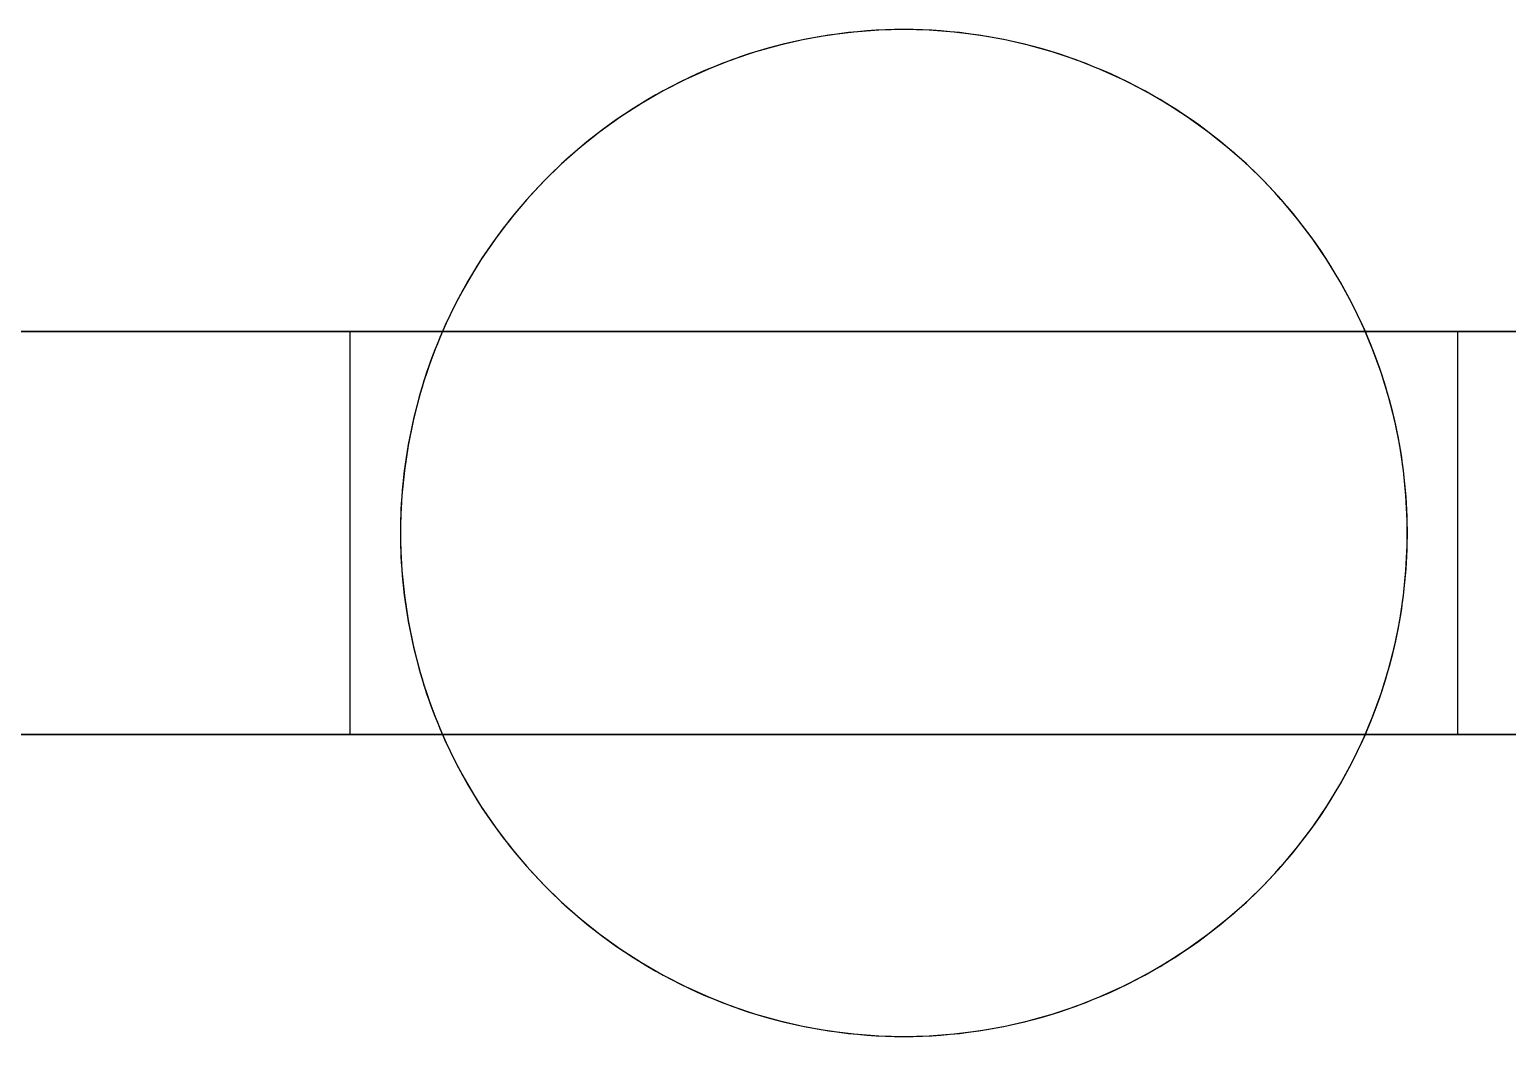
# Model space of a CAD drawing. Header units: millimetres. Extents: x -5 to 104, y -23 to 24.
# Drawn here: x 21.432 to 22.899, y -0.3 to 0.7 of the extents above; entities that cross this region are included whole.
import ezdxf

# ---------------------------------------------------------------- set-up
doc = ezdxf.new("R2010")
doc.units = ezdxf.units.MM
doc.linetypes.add('DASHED', pattern=[1.524, 1.27, -0.254])
doc.layers.add('HIDDEN', color=8, linetype='DASHED')
doc.layers.add('VISIBLE', color=7, linetype='CONTINUOUS')

msp = doc.modelspace()

# ---------------------------------------------------------------- linework, layer by layer
at = {"layer": 'HIDDEN'}
for points in [[(22.3, 0.7), (22.27508, 0.69938), (22.25022, 0.69752), (22.22548, 0.69442), (22.20093, 0.69009), (22.17662, 0.68454), (22.15262, 0.67779), (22.12899, 0.66985), (22.10578, 0.66074), (22.08306, 0.65048), (22.06087, 0.63911), (22.03928, 0.62665), (22.01834, 0.61312), (21.9981, 0.59857), (21.97861, 0.58302), (21.95991, 0.56653), (21.94207, 0.54912), (21.92511, 0.53084), (21.90908, 0.51174), (21.89403, 0.49187), (21.87999, 0.47127), (21.86699, 0.45), (21.85506, 0.42811), (21.84425, 0.40564), (21.83456, 0.38267), (21.82604, 0.35924), (21.81869, 0.33542), (21.81254, 0.31126), (21.8076, 0.28682), (21.80388, 0.26217), (21.8014, 0.23737), (21.80016, 0.21247), (21.80016, 0.18753), (21.8014, 0.16263), (21.80388, 0.13783), (21.8076, 0.11318), (21.81254, 0.08874), (21.81869, 0.06458), (21.82604, 0.04076), (21.83456, 0.01733), (21.84425, -0.00564), (21.85506, -0.02811), (21.86699, -0.05), (21.87999, -0.07127), (21.89403, -0.09187), (21.90908, -0.11174), (21.92511, -0.13084), (21.94207, -0.14912), (21.95991, -0.16653), (21.97861, -0.18302), (21.9981, -0.19857), (22.01834, -0.21312), (22.03928, -0.22665), (22.06087, -0.23911), (22.08306, -0.25048), (22.10578, -0.26074), (22.12899, -0.26985), (22.15262, -0.27779), (22.17662, -0.28454), (22.20093, -0.29009), (22.22548, -0.29442), (22.25022, -0.29752), (22.27508, -0.29938), (22.3, -0.3)], [(22.3, -0.3), (22.32492, -0.29938), (22.34978, -0.29752), (22.37452, -0.29442), (22.39907, -0.29009), (22.42338, -0.28454), (22.44738, -0.27779), (22.47101, -0.26985), (22.49422, -0.26074), (22.51694, -0.25048), (22.53913, -0.23911), (22.56072, -0.22665), (22.58166, -0.21312), (22.6019, -0.19857), (22.62139, -0.18302), (22.64009, -0.16653), (22.65793, -0.14912), (22.67489, -0.13084), (22.69092, -0.11174), (22.70597, -0.09187), (22.72001, -0.07127), (22.73301, -0.05), (22.74494, -0.02811), (22.75575, -0.00564), (22.76544, 0.01733), (22.77396, 0.04076), (22.78131, 0.06458), (22.78746, 0.08874), (22.7924, 0.11318), (22.79612, 0.13783), (22.7986, 0.16263), (22.79984, 0.18753), (22.79984, 0.21247), (22.7986, 0.23737), (22.79612, 0.26217), (22.7924, 0.28682), (22.78746, 0.31126), (22.78131, 0.33542), (22.77396, 0.35924), (22.76544, 0.38267), (22.75575, 0.40564), (22.74494, 0.42811), (22.73301, 0.45), (22.72001, 0.47127), (22.70597, 0.49187), (22.69092, 0.51174), (22.67489, 0.53084), (22.65793, 0.54912), (22.64009, 0.56653), (22.62139, 0.58302), (22.6019, 0.59857), (22.58166, 0.61312), (22.56072, 0.62665), (22.53913, 0.63911), (22.51694, 0.65048), (22.49422, 0.66074), (22.47101, 0.66985), (22.44738, 0.67779), (22.42338, 0.68454), (22.39907, 0.69009), (22.37452, 0.69442), (22.34978, 0.69752), (22.32492, 0.69938), (22.3, 0.7)], [(22.98889, 0.4), (22.85238, 0.4), (22.71587, 0.4), (22.57937, 0.4), (22.44286, 0.4), (22.30635, 0.4), (22.16984, 0.4), (22.03333, 0.4), (21.89683, 0.4), (21.76032, 0.4), (21.62381, 0.4), (21.4873, 0.4), (21.35079, 0.4), (21.21429, 0.4), (21.07778, 0.4), (20.94127, 0.4), (20.80476, 0.4), (20.66825, 0.4), (20.53175, 0.4), (20.39524, 0.4), (20.25873, 0.4), (20.12222, 0.4), (19.98571, 0.4), (19.84921, 0.4)], [(21.39921, 0.4), (21.44127, 0.4), (21.48333, 0.4), (21.5254, 0.4), (21.56746, 0.4), (21.60952, 0.4), (21.65159, 0.4), (21.69365, 0.4), (21.73571, 0.4), (21.77778, 0.4), (21.81984, 0.4), (21.8619, 0.4), (21.90397, 0.4), (21.94603, 0.4), (21.9881, 0.4), (22.03016, 0.4), (22.07222, 0.4), (22.11429, 0.4), (22.15635, 0.4), (22.19841, 0.4), (22.24048, 0.4), (22.28254, 0.4), (22.3246, 0.4), (22.36667, 0.4), (22.40873, 0.4), (22.45079, 0.4), (22.49286, 0.4), (22.53492, 0.4), (22.57698, 0.4), (22.61905, 0.4), (22.66111, 0.4), (22.70317, 0.4), (22.74524, 0.4), (22.7873, 0.4), (22.82937, 0.4), (22.87143, 0.4), (22.91349, 0.4)], [(22.91349, 0.4), (22.82937, 0.4), (22.74524, 0.4), (22.66111, 0.4), (22.57698, 0.4), (22.49286, 0.4), (22.40873, 0.4), (22.3246, 0.4), (22.24048, 0.4), (22.15635, 0.4), (22.07222, 0.4), (21.9881, 0.4), (21.90397, 0.4), (21.81984, 0.4), (21.73571, 0.4), (21.65159, 0.4), (21.56746, 0.4), (21.48333, 0.4), (21.39921, 0.4)], [(22.85, 0.4), (22.83254, 0.4), (22.81508, 0.4), (22.79762, 0.4), (22.78016, 0.4), (22.7627, 0.4), (22.74524, 0.4), (22.72778, 0.4), (22.71032, 0.4), (22.69286, 0.4), (22.6754, 0.4), (22.65794, 0.4), (22.64048, 0.4), (22.62302, 0.4), (22.60556, 0.4), (22.5881, 0.4), (22.57063, 0.4), (22.55317, 0.4), (22.53571, 0.4), (22.51825, 0.4), (22.50079, 0.4), (22.48333, 0.4), (22.46587, 0.4), (22.44841, 0.4), (22.43095, 0.4), (22.41349, 0.4), (22.39603, 0.4), (22.37857, 0.4), (22.36111, 0.4), (22.34365, 0.4), (22.32619, 0.4), (22.30873, 0.4), (22.29127, 0.4), (22.27381, 0.4), (22.25635, 0.4), (22.23889, 0.4), (22.22143, 0.4), (22.20397, 0.4), (22.18651, 0.4), (22.16905, 0.4), (22.15159, 0.4), (22.13413, 0.4), (22.11667, 0.4), (22.09921, 0.4), (22.08175, 0.4), (22.06429, 0.4), (22.04683, 0.4), (22.02937, 0.4), (22.0119, 0.4), (21.99444, 0.4), (21.97698, 0.4), (21.95952, 0.4), (21.94206, 0.4), (21.9246, 0.4), (21.90714, 0.4), (21.88968, 0.4), (21.87222, 0.4), (21.85476, 0.4), (21.8373, 0.4), (21.81984, 0.4), (21.80238, 0.4), (21.78492, 0.4), (21.76746, 0.4), (21.75, 0.4)], [(21.75, 0.4), (21.75873, 0.4), (21.76746, 0.4), (21.77619, 0.4), (21.78492, 0.4), (21.79365, 0.4), (21.80238, 0.4), (21.81111, 0.4), (21.81984, 0.4), (21.82857, 0.4), (21.8373, 0.4), (21.84603, 0.4), (21.85476, 0.4), (21.86349, 0.4), (21.87222, 0.4), (21.88095, 0.4), (21.88968, 0.4), (21.89841, 0.4), (21.90714, 0.4), (21.91587, 0.4), (21.9246, 0.4), (21.93333, 0.4), (21.94206, 0.4), (21.95079, 0.4), (21.95952, 0.4), (21.96825, 0.4), (21.97698, 0.4), (21.98571, 0.4), (21.99444, 0.4), (22.00317, 0.4), (22.0119, 0.4), (22.02063, 0.4), (22.02937, 0.4), (22.0381, 0.4), (22.04683, 0.4), (22.05556, 0.4), (22.06429, 0.4), (22.07302, 0.4), (22.08175, 0.4), (22.09048, 0.4), (22.09921, 0.4), (22.10794, 0.4), (22.11667, 0.4), (22.1254, 0.4), (22.13413, 0.4), (22.14286, 0.4), (22.15159, 0.4), (22.16032, 0.4), (22.16905, 0.4), (22.17778, 0.4), (22.18651, 0.4), (22.19524, 0.4), (22.20397, 0.4), (22.2127, 0.4), (22.22143, 0.4), (22.23016, 0.4), (22.23889, 0.4), (22.24762, 0.4), (22.25635, 0.4), (22.26508, 0.4), (22.27381, 0.4), (22.28254, 0.4), (22.29127, 0.4), (22.3, 0.4)], [(22.85, 0.4), (22.83254, 0.4), (22.81508, 0.4), (22.79762, 0.4), (22.78016, 0.4), (22.7627, 0.4), (22.74524, 0.4), (22.72778, 0.4), (22.71032, 0.4), (22.69286, 0.4), (22.6754, 0.4), (22.65794, 0.4), (22.64048, 0.4), (22.62302, 0.4), (22.60556, 0.4), (22.5881, 0.4), (22.57063, 0.4), (22.55317, 0.4), (22.53571, 0.4), (22.51825, 0.4), (22.50079, 0.4), (22.48333, 0.4), (22.46587, 0.4), (22.44841, 0.4), (22.43095, 0.4), (22.41349, 0.4), (22.39603, 0.4), (22.37857, 0.4), (22.36111, 0.4), (22.34365, 0.4), (22.32619, 0.4), (22.30873, 0.4), (22.29127, 0.4), (22.27381, 0.4), (22.25635, 0.4), (22.23889, 0.4), (22.22143, 0.4), (22.20397, 0.4), (22.18651, 0.4), (22.16905, 0.4), (22.15159, 0.4), (22.13413, 0.4), (22.11667, 0.4), (22.09921, 0.4), (22.08175, 0.4), (22.06429, 0.4), (22.04683, 0.4), (22.02937, 0.4), (22.0119, 0.4), (21.99444, 0.4), (21.97698, 0.4), (21.95952, 0.4), (21.94206, 0.4), (21.9246, 0.4), (21.90714, 0.4), (21.88968, 0.4), (21.87222, 0.4), (21.85476, 0.4), (21.8373, 0.4), (21.81984, 0.4), (21.80238, 0.4), (21.78492, 0.4), (21.76746, 0.4), (21.75, 0.4)], [(21.75, 0.4), (21.75873, 0.4), (21.76746, 0.4), (21.77619, 0.4), (21.78492, 0.4), (21.79365, 0.4), (21.80238, 0.4), (21.81111, 0.4), (21.81984, 0.4), (21.82857, 0.4), (21.8373, 0.4), (21.84603, 0.4), (21.85476, 0.4), (21.86349, 0.4), (21.87222, 0.4), (21.88095, 0.4), (21.88968, 0.4), (21.89841, 0.4), (21.90714, 0.4), (21.91587, 0.4), (21.9246, 0.4), (21.93333, 0.4), (21.94206, 0.4), (21.95079, 0.4), (21.95952, 0.4), (21.96825, 0.4), (21.97698, 0.4), (21.98571, 0.4), (21.99444, 0.4), (22.00317, 0.4), (22.0119, 0.4), (22.02063, 0.4), (22.02937, 0.4), (22.0381, 0.4), (22.04683, 0.4), (22.05556, 0.4), (22.06429, 0.4), (22.07302, 0.4), (22.08175, 0.4), (22.09048, 0.4), (22.09921, 0.4), (22.10794, 0.4), (22.11667, 0.4), (22.1254, 0.4), (22.13413, 0.4), (22.14286, 0.4), (22.15159, 0.4), (22.16032, 0.4), (22.16905, 0.4), (22.17778, 0.4), (22.18651, 0.4), (22.19524, 0.4), (22.20397, 0.4), (22.2127, 0.4), (22.22143, 0.4), (22.23016, 0.4), (22.23889, 0.4), (22.24762, 0.4), (22.25635, 0.4), (22.26508, 0.4), (22.27381, 0.4), (22.28254, 0.4), (22.29127, 0.4), (22.3, 0.4)], [(21.75, 0), (21.75, 0.4)], [(21.75, 0), (21.75, 0.4)], [(21.84174, 0.4), (21.83917, 0.394), (21.83667, 0.38796), (21.83426, 0.38189), (21.83192, 0.37579), (21.82966, 0.36966), (21.82749, 0.3635), (21.82539, 0.35732), (21.82338, 0.3511), (21.82145, 0.34486), (21.81959, 0.3386), (21.81782, 0.33231), (21.81614, 0.326), (21.81453, 0.31967), (21.81301, 0.31332), (21.81157, 0.30695), (21.81022, 0.30056), (21.80894, 0.29415), (21.80776, 0.28773), (21.80665, 0.28129), (21.80563, 0.27484), (21.8047, 0.26837), (21.80385, 0.26189), (21.80308, 0.25541), (21.8024, 0.24891), (21.8018, 0.24241), (21.80129, 0.2359), (21.80086, 0.22938), (21.80052, 0.22285), (21.80027, 0.21633), (21.8001, 0.2098), (21.80001, 0.20327), (21.80001, 0.19673), (21.8001, 0.1902), (21.80027, 0.18367), (21.80052, 0.17715), (21.80086, 0.17062), (21.80129, 0.1641), (21.8018, 0.15759), (21.8024, 0.15109), (21.80308, 0.14459), (21.80385, 0.13811), (21.8047, 0.13163), (21.80563, 0.12516), (21.80665, 0.11871), (21.80776, 0.11227), (21.80894, 0.10585), (21.81022, 0.09944), (21.81157, 0.09305), (21.81301, 0.08668), (21.81453, 0.08033), (21.81614, 0.074), (21.81782, 0.06769), (21.81959, 0.0614), (21.82145, 0.05514), (21.82338, 0.0489), (21.82539, 0.04268), (21.82749, 0.0365), (21.82966, 0.03034), (21.83192, 0.02421), (21.83426, 0.01811), (21.83667, 0.01204), (21.83917, 0.006), (21.84174, 0)], [(22.3, 0.4), (22.30873, 0.4), (22.31746, 0.4), (22.32619, 0.4), (22.33492, 0.4), (22.34365, 0.4), (22.35238, 0.4), (22.36111, 0.4), (22.36984, 0.4), (22.37857, 0.4), (22.3873, 0.4), (22.39603, 0.4), (22.40476, 0.4), (22.41349, 0.4), (22.42222, 0.4), (22.43095, 0.4), (22.43968, 0.4), (22.44841, 0.4), (22.45714, 0.4), (22.46587, 0.4), (22.4746, 0.4), (22.48333, 0.4), (22.49206, 0.4), (22.50079, 0.4), (22.50952, 0.4), (22.51825, 0.4), (22.52698, 0.4), (22.53571, 0.4), (22.54444, 0.4), (22.55317, 0.4), (22.5619, 0.4), (22.57063, 0.4), (22.57937, 0.4), (22.5881, 0.4), (22.59683, 0.4), (22.60556, 0.4), (22.61429, 0.4), (22.62302, 0.4), (22.63175, 0.4), (22.64048, 0.4), (22.64921, 0.4), (22.65794, 0.4), (22.66667, 0.4), (22.6754, 0.4), (22.68413, 0.4), (22.69286, 0.4), (22.70159, 0.4), (22.71032, 0.4), (22.71905, 0.4), (22.72778, 0.4), (22.73651, 0.4), (22.74524, 0.4), (22.75397, 0.4), (22.7627, 0.4), (22.77143, 0.4), (22.78016, 0.4), (22.78889, 0.4), (22.79762, 0.4), (22.80635, 0.4), (22.81508, 0.4), (22.82381, 0.4), (22.83254, 0.4), (22.84127, 0.4), (22.85, 0.4)], [(22.3, 0.4), (22.30873, 0.4), (22.31746, 0.4), (22.32619, 0.4), (22.33492, 0.4), (22.34365, 0.4), (22.35238, 0.4), (22.36111, 0.4), (22.36984, 0.4), (22.37857, 0.4), (22.3873, 0.4), (22.39603, 0.4), (22.40476, 0.4), (22.41349, 0.4), (22.42222, 0.4), (22.43095, 0.4), (22.43968, 0.4), (22.44841, 0.4), (22.45714, 0.4), (22.46587, 0.4), (22.4746, 0.4), (22.48333, 0.4), (22.49206, 0.4), (22.50079, 0.4), (22.50952, 0.4), (22.51825, 0.4), (22.52698, 0.4), (22.53571, 0.4), (22.54444, 0.4), (22.55317, 0.4), (22.5619, 0.4), (22.57063, 0.4), (22.57937, 0.4), (22.5881, 0.4), (22.59683, 0.4), (22.60556, 0.4), (22.61429, 0.4), (22.62302, 0.4), (22.63175, 0.4), (22.64048, 0.4), (22.64921, 0.4), (22.65794, 0.4), (22.66667, 0.4), (22.6754, 0.4), (22.68413, 0.4), (22.69286, 0.4), (22.70159, 0.4), (22.71032, 0.4), (22.71905, 0.4), (22.72778, 0.4), (22.73651, 0.4), (22.74524, 0.4), (22.75397, 0.4), (22.7627, 0.4), (22.77143, 0.4), (22.78016, 0.4), (22.78889, 0.4), (22.79762, 0.4), (22.80635, 0.4), (22.81508, 0.4), (22.82381, 0.4), (22.83254, 0.4), (22.84127, 0.4), (22.85, 0.4)], [(22.75826, 0), (22.76083, 0.006), (22.76333, 0.01204), (22.76574, 0.01811), (22.76808, 0.02421), (22.77034, 0.03034), (22.77251, 0.0365), (22.77461, 0.04268), (22.77662, 0.0489), (22.77855, 0.05514), (22.78041, 0.0614), (22.78218, 0.06769), (22.78386, 0.074), (22.78547, 0.08033), (22.78699, 0.08668), (22.78843, 0.09305), (22.78978, 0.09944), (22.79106, 0.10585), (22.79224, 0.11227), (22.79335, 0.11871), (22.79437, 0.12516), (22.7953, 0.13163), (22.79615, 0.13811), (22.79692, 0.14459), (22.7976, 0.15109), (22.7982, 0.15759), (22.79871, 0.1641), (22.79914, 0.17062), (22.79948, 0.17715), (22.79973, 0.18367), (22.7999, 0.1902), (22.79999, 0.19673), (22.79999, 0.20327), (22.7999, 0.2098), (22.79973, 0.21633), (22.79948, 0.22285), (22.79914, 0.22938), (22.79871, 0.2359), (22.7982, 0.24241), (22.7976, 0.24891), (22.79692, 0.25541), (22.79615, 0.26189), (22.7953, 0.26837), (22.79437, 0.27484), (22.79335, 0.28129), (22.79224, 0.28773), (22.79106, 0.29415), (22.78978, 0.30056), (22.78843, 0.30695), (22.78699, 0.31332), (22.78547, 0.31967), (22.78386, 0.326), (22.78218, 0.33231), (22.78041, 0.3386), (22.77855, 0.34486), (22.77662, 0.3511), (22.77461, 0.35732), (22.77251, 0.3635), (22.77034, 0.36966), (22.76808, 0.37579), (22.76574, 0.38189), (22.76333, 0.38796), (22.76083, 0.394), (22.75826, 0.4)], [(22.85, 0), (22.85, 0.4)], [(22.85, 0), (22.85, 0.4)], [(22.98889, 0), (22.85238, 0), (22.71587, 0), (22.57937, 0), (22.44286, 0), (22.30635, 0), (22.16984, 0), (22.03333, 0), (21.89683, 0), (21.76032, 0), (21.62381, 0), (21.4873, 0), (21.35079, 0), (21.21429, 0), (21.07778, 0), (20.94127, 0), (20.80476, 0), (20.66825, 0), (20.53175, 0), (20.39524, 0), (20.25873, 0), (20.12222, 0), (19.98571, 0), (19.84921, 0)], [(21.39921, 0), (21.44127, 0), (21.48333, 0), (21.5254, 0), (21.56746, 0), (21.60952, 0), (21.65159, 0), (21.69365, 0), (21.73571, 0), (21.77778, 0), (21.81984, 0), (21.8619, 0), (21.90397, 0), (21.94603, 0), (21.9881, 0), (22.03016, 0), (22.07222, 0), (22.11429, 0), (22.15635, 0), (22.19841, 0), (22.24048, 0), (22.28254, 0), (22.3246, 0), (22.36667, 0), (22.40873, 0), (22.45079, 0), (22.49286, 0), (22.53492, 0), (22.57698, 0), (22.61905, 0), (22.66111, 0), (22.70317, 0), (22.74524, 0), (22.7873, 0), (22.82937, 0), (22.87143, 0), (22.91349, 0)], [(22.91349, 0), (22.82937, 0), (22.74524, 0), (22.66111, 0), (22.57698, 0), (22.49286, 0), (22.40873, 0), (22.3246, 0), (22.24048, 0), (22.15635, 0), (22.07222, 0), (21.9881, 0), (21.90397, 0), (21.81984, 0), (21.73571, 0), (21.65159, 0), (21.56746, 0), (21.48333, 0), (21.39921, 0)], [(22.85, 0), (22.83254, 0), (22.81508, 0), (22.79762, 0), (22.78016, 0), (22.7627, 0), (22.74524, 0), (22.72778, 0), (22.71032, 0), (22.69286, 0), (22.6754, 0), (22.65794, 0), (22.64048, 0), (22.62302, 0), (22.60556, 0), (22.5881, 0), (22.57063, 0), (22.55317, 0), (22.53571, 0), (22.51825, 0), (22.50079, 0), (22.48333, 0), (22.46587, 0), (22.44841, 0), (22.43095, 0), (22.41349, 0), (22.39603, 0), (22.37857, 0), (22.36111, 0), (22.34365, 0), (22.32619, 0), (22.30873, 0), (22.29127, 0), (22.27381, 0), (22.25635, 0), (22.23889, 0), (22.22143, 0), (22.20397, 0), (22.18651, 0), (22.16905, 0), (22.15159, 0), (22.13413, 0), (22.11667, 0), (22.09921, 0), (22.08175, 0), (22.06429, 0), (22.04683, 0), (22.02937, 0), (22.0119, 0), (21.99444, 0), (21.97698, 0), (21.95952, 0), (21.94206, 0), (21.9246, 0), (21.90714, 0), (21.88968, 0), (21.87222, 0), (21.85476, 0), (21.8373, 0), (21.81984, 0), (21.80238, 0), (21.78492, 0), (21.76746, 0), (21.75, 0)], [(21.75, 0), (21.75873, 0), (21.76746, 0), (21.77619, 0), (21.78492, 0), (21.79365, 0), (21.80238, 0), (21.81111, 0), (21.81984, 0), (21.82857, 0), (21.8373, 0), (21.84603, 0), (21.85476, 0), (21.86349, 0), (21.87222, 0), (21.88095, 0), (21.88968, 0), (21.89841, 0), (21.90714, 0), (21.91587, 0), (21.9246, 0), (21.93333, 0), (21.94206, 0), (21.95079, 0), (21.95952, 0), (21.96825, 0), (21.97698, 0), (21.98571, 0), (21.99444, 0), (22.00317, 0), (22.0119, 0), (22.02063, 0), (22.02937, 0), (22.0381, 0), (22.04683, 0), (22.05556, 0), (22.06429, 0), (22.07302, 0), (22.08175, 0), (22.09048, 0), (22.09921, 0), (22.10794, 0), (22.11667, 0), (22.1254, 0), (22.13413, 0), (22.14286, 0), (22.15159, 0), (22.16032, 0), (22.16905, 0), (22.17778, 0), (22.18651, 0), (22.19524, 0), (22.20397, 0), (22.2127, 0), (22.22143, 0), (22.23016, 0), (22.23889, 0), (22.24762, 0), (22.25635, 0), (22.26508, 0), (22.27381, 0), (22.28254, 0), (22.29127, 0), (22.3, 0)], [(22.85, 0), (22.83254, 0), (22.81508, 0), (22.79762, 0), (22.78016, 0), (22.7627, 0), (22.74524, 0), (22.72778, 0), (22.71032, 0), (22.69286, 0), (22.6754, 0), (22.65794, 0), (22.64048, 0), (22.62302, 0), (22.60556, 0), (22.5881, 0), (22.57063, 0), (22.55317, 0), (22.53571, 0), (22.51825, 0), (22.50079, 0), (22.48333, 0), (22.46587, 0), (22.44841, 0), (22.43095, 0), (22.41349, 0), (22.39603, 0), (22.37857, 0), (22.36111, 0), (22.34365, 0), (22.32619, 0), (22.30873, 0), (22.29127, 0), (22.27381, 0), (22.25635, 0), (22.23889, 0), (22.22143, 0), (22.20397, 0), (22.18651, 0), (22.16905, 0), (22.15159, 0), (22.13413, 0), (22.11667, 0), (22.09921, 0), (22.08175, 0), (22.06429, 0), (22.04683, 0), (22.02937, 0), (22.0119, 0), (21.99444, 0), (21.97698, 0), (21.95952, 0), (21.94206, 0), (21.9246, 0), (21.90714, 0), (21.88968, 0), (21.87222, 0), (21.85476, 0), (21.8373, 0), (21.81984, 0), (21.80238, 0), (21.78492, 0), (21.76746, 0), (21.75, 0)], [(21.75, 0), (21.75873, 0), (21.76746, 0), (21.77619, 0), (21.78492, 0), (21.79365, 0), (21.80238, 0), (21.81111, 0), (21.81984, 0), (21.82857, 0), (21.8373, 0), (21.84603, 0), (21.85476, 0), (21.86349, 0), (21.87222, 0), (21.88095, 0), (21.88968, 0), (21.89841, 0), (21.90714, 0), (21.91587, 0), (21.9246, 0), (21.93333, 0), (21.94206, 0), (21.95079, 0), (21.95952, 0), (21.96825, 0), (21.97698, 0), (21.98571, 0), (21.99444, 0), (22.00317, 0), (22.0119, 0), (22.02063, 0), (22.02937, 0), (22.0381, 0), (22.04683, 0), (22.05556, 0), (22.06429, 0), (22.07302, 0), (22.08175, 0), (22.09048, 0), (22.09921, 0), (22.10794, 0), (22.11667, 0), (22.1254, 0), (22.13413, 0), (22.14286, 0), (22.15159, 0), (22.16032, 0), (22.16905, 0), (22.17778, 0), (22.18651, 0), (22.19524, 0), (22.20397, 0), (22.2127, 0), (22.22143, 0), (22.23016, 0), (22.23889, 0), (22.24762, 0), (22.25635, 0), (22.26508, 0), (22.27381, 0), (22.28254, 0), (22.29127, 0), (22.3, 0)], [(22.3, 0), (22.30873, 0), (22.31746, 0), (22.32619, 0), (22.33492, 0), (22.34365, 0), (22.35238, 0), (22.36111, 0), (22.36984, 0), (22.37857, 0), (22.3873, 0), (22.39603, 0), (22.40476, 0), (22.41349, 0), (22.42222, 0), (22.43095, 0), (22.43968, 0), (22.44841, 0), (22.45714, 0), (22.46587, 0), (22.4746, 0), (22.48333, 0), (22.49206, 0), (22.50079, 0), (22.50952, 0), (22.51825, 0), (22.52698, 0), (22.53571, 0), (22.54444, 0), (22.55317, 0), (22.5619, 0), (22.57063, 0), (22.57937, 0), (22.5881, 0), (22.59683, 0), (22.60556, 0), (22.61429, 0), (22.62302, 0), (22.63175, 0), (22.64048, 0), (22.64921, 0), (22.65794, 0), (22.66667, 0), (22.6754, 0), (22.68413, 0), (22.69286, 0), (22.70159, 0), (22.71032, 0), (22.71905, 0), (22.72778, 0), (22.73651, 0), (22.74524, 0), (22.75397, 0), (22.7627, 0), (22.77143, 0), (22.78016, 0), (22.78889, 0), (22.79762, 0), (22.80635, 0), (22.81508, 0), (22.82381, 0), (22.83254, 0), (22.84127, 0), (22.85, 0)], [(22.3, 0), (22.30873, 0), (22.31746, 0), (22.32619, 0), (22.33492, 0), (22.34365, 0), (22.35238, 0), (22.36111, 0), (22.36984, 0), (22.37857, 0), (22.3873, 0), (22.39603, 0), (22.40476, 0), (22.41349, 0), (22.42222, 0), (22.43095, 0), (22.43968, 0), (22.44841, 0), (22.45714, 0), (22.46587, 0), (22.4746, 0), (22.48333, 0), (22.49206, 0), (22.50079, 0), (22.50952, 0), (22.51825, 0), (22.52698, 0), (22.53571, 0), (22.54444, 0), (22.55317, 0), (22.5619, 0), (22.57063, 0), (22.57937, 0), (22.5881, 0), (22.59683, 0), (22.60556, 0), (22.61429, 0), (22.62302, 0), (22.63175, 0), (22.64048, 0), (22.64921, 0), (22.65794, 0), (22.66667, 0), (22.6754, 0), (22.68413, 0), (22.69286, 0), (22.70159, 0), (22.71032, 0), (22.71905, 0), (22.72778, 0), (22.73651, 0), (22.74524, 0), (22.75397, 0), (22.7627, 0), (22.77143, 0), (22.78016, 0), (22.78889, 0), (22.79762, 0), (22.80635, 0), (22.81508, 0), (22.82381, 0), (22.83254, 0), (22.84127, 0), (22.85, 0)]]:
    msp.add_lwpolyline(points, dxfattribs=at)
at = {"layer": 'VISIBLE'}
for points in [[(22.3, 0.7), (22.2908, 0.69992), (22.2816, 0.69966), (22.27241, 0.69924), (22.26323, 0.69865), (22.25406, 0.69789), (22.24491, 0.69696), (22.23577, 0.69586), (22.22666, 0.69459), (22.21757, 0.69316), (22.20851, 0.69156), (22.19948, 0.68979), (22.19049, 0.68786), (22.18153, 0.68576), (22.17261, 0.6835), (22.16374, 0.68107), (22.15491, 0.67849), (22.14613, 0.67573), (22.1374, 0.67282), (22.12873, 0.66975), (22.12011, 0.66652), (22.11156, 0.66313), (22.10307, 0.65959), (22.09465, 0.65588), (22.08629, 0.65203), (22.07801, 0.64802), (22.06981, 0.64386), (22.06168, 0.63955), (22.05363, 0.63509), (22.04567, 0.63048), (22.03779, 0.62573), (22.03, 0.62083), (22.0223, 0.61579), (22.0147, 0.61061), (22.00719, 0.60529), (21.99978, 0.59984), (21.99248, 0.59425), (21.98527, 0.58852), (21.97818, 0.58266), (21.97119, 0.57668), (21.96432, 0.57056), (21.95756, 0.56432), (21.95091, 0.55796), (21.94438, 0.55148), (21.93798, 0.54487), (21.93169, 0.53815), (21.92553, 0.53132), (21.9195, 0.52437), (21.91359, 0.51732), (21.90782, 0.51015), (21.90218, 0.50288), (21.89667, 0.49551), (21.89131, 0.48804), (21.88607, 0.48047), (21.88098, 0.47281), (21.87603, 0.46505), (21.87123, 0.45721), (21.86657, 0.44927), (21.86206, 0.44126), (21.85769, 0.43316), (21.85348, 0.42498), (21.84941, 0.41673), (21.8455, 0.4084), (21.84174, 0.4)], [(22.75826, 0.4), (22.7545, 0.4084), (22.75059, 0.41673), (22.74652, 0.42498), (22.74231, 0.43316), (22.73794, 0.44126), (22.73343, 0.44927), (22.72877, 0.45721), (22.72397, 0.46505), (22.71902, 0.47281), (22.71393, 0.48047), (22.70869, 0.48804), (22.70333, 0.49551), (22.69782, 0.50288), (22.69218, 0.51015), (22.68641, 0.51732), (22.6805, 0.52437), (22.67447, 0.53132), (22.66831, 0.53815), (22.66202, 0.54487), (22.65562, 0.55148), (22.64909, 0.55796), (22.64244, 0.56432), (22.63568, 0.57056), (22.62881, 0.57668), (22.62182, 0.58266), (22.61473, 0.58852), (22.60752, 0.59425), (22.60022, 0.59984), (22.59281, 0.60529), (22.5853, 0.61061), (22.5777, 0.61579), (22.57, 0.62083), (22.56221, 0.62573), (22.55433, 0.63048), (22.54637, 0.63509), (22.53832, 0.63955), (22.53019, 0.64386), (22.52199, 0.64802), (22.51371, 0.65203), (22.50535, 0.65588), (22.49693, 0.65959), (22.48844, 0.66313), (22.47989, 0.66652), (22.47127, 0.66975), (22.4626, 0.67282), (22.45387, 0.67573), (22.44509, 0.67849), (22.43626, 0.68107), (22.42739, 0.6835), (22.41847, 0.68576), (22.40951, 0.68786), (22.40052, 0.68979), (22.39149, 0.69156), (22.38243, 0.69316), (22.37334, 0.69459), (22.36423, 0.69586), (22.35509, 0.69696), (22.34594, 0.69789), (22.33677, 0.69865), (22.32759, 0.69924), (22.3184, 0.69966), (22.3092, 0.69992), (22.3, 0.7)], [(21.41905, 0.4), (21.4873, 0.4), (21.55556, 0.4), (21.62381, 0.4), (21.69206, 0.4), (21.76032, 0.4), (21.82857, 0.4), (21.89683, 0.4), (21.96508, 0.4), (22.03333, 0.4), (22.10159, 0.4), (22.16984, 0.4), (22.2381, 0.4), (22.30635, 0.4), (22.3746, 0.4), (22.44286, 0.4), (22.51111, 0.4), (22.57937, 0.4), (22.64762, 0.4), (22.71587, 0.4), (22.78413, 0.4), (22.85238, 0.4), (22.92063, 0.4)], [(21.41905, 0), (21.4873, 0), (21.55556, 0), (21.62381, 0), (21.69206, 0), (21.76032, 0), (21.82857, 0), (21.89683, 0), (21.96508, 0), (22.03333, 0), (22.10159, 0), (22.16984, 0), (22.2381, 0), (22.30635, 0), (22.3746, 0), (22.44286, 0), (22.51111, 0), (22.57937, 0), (22.64762, 0), (22.71587, 0), (22.78413, 0), (22.85238, 0), (22.92063, 0)], [(21.84174, 0), (21.8455, -0.0084), (21.84941, -0.01673), (21.85348, -0.02498), (21.85769, -0.03316), (21.86206, -0.04126), (21.86657, -0.04927), (21.87123, -0.05721), (21.87603, -0.06505), (21.88098, -0.07281), (21.88607, -0.08047), (21.89131, -0.08804), (21.89667, -0.09551), (21.90218, -0.10288), (21.90782, -0.11015), (21.91359, -0.11732), (21.9195, -0.12437), (21.92553, -0.13132), (21.93169, -0.13815), (21.93798, -0.14487), (21.94438, -0.15148), (21.95091, -0.15796), (21.95756, -0.16432), (21.96432, -0.17056), (21.97119, -0.17668), (21.97818, -0.18266), (21.98527, -0.18852), (21.99248, -0.19425), (21.99978, -0.19984), (22.00719, -0.20529), (22.0147, -0.21061), (22.0223, -0.21579), (22.03, -0.22083), (22.03779, -0.22573), (22.04567, -0.23048), (22.05363, -0.23509), (22.06168, -0.23955), (22.06981, -0.24386), (22.07801, -0.24802), (22.08629, -0.25203), (22.09465, -0.25588), (22.10307, -0.25959), (22.11156, -0.26313), (22.12011, -0.26652), (22.12873, -0.26975), (22.1374, -0.27282), (22.14613, -0.27573), (22.15491, -0.27849), (22.16374, -0.28107), (22.17261, -0.2835), (22.18153, -0.28576), (22.19049, -0.28786), (22.19948, -0.28979), (22.20851, -0.29156), (22.21757, -0.29316), (22.22666, -0.29459), (22.23577, -0.29586), (22.24491, -0.29696), (22.25406, -0.29789), (22.26323, -0.29865), (22.27241, -0.29924), (22.2816, -0.29966), (22.2908, -0.29992), (22.3, -0.3)], [(22.3, -0.3), (22.3092, -0.29992), (22.3184, -0.29966), (22.32759, -0.29924), (22.33677, -0.29865), (22.34594, -0.29789), (22.35509, -0.29696), (22.36423, -0.29586), (22.37334, -0.29459), (22.38243, -0.29316), (22.39149, -0.29156), (22.40052, -0.28979), (22.40951, -0.28786), (22.41847, -0.28576), (22.42739, -0.2835), (22.43626, -0.28107), (22.44509, -0.27849), (22.45387, -0.27573), (22.4626, -0.27282), (22.47127, -0.26975), (22.47989, -0.26652), (22.48844, -0.26313), (22.49693, -0.25959), (22.50535, -0.25588), (22.51371, -0.25203), (22.52199, -0.24802), (22.53019, -0.24386), (22.53832, -0.23955), (22.54637, -0.23509), (22.55433, -0.23048), (22.56221, -0.22573), (22.57, -0.22083), (22.5777, -0.21579), (22.5853, -0.21061), (22.59281, -0.20529), (22.60022, -0.19984), (22.60752, -0.19425), (22.61473, -0.18852), (22.62182, -0.18266), (22.62881, -0.17668), (22.63568, -0.17056), (22.64244, -0.16432), (22.64909, -0.15796), (22.65562, -0.15148), (22.66202, -0.14487), (22.66831, -0.13815), (22.67447, -0.13132), (22.6805, -0.12437), (22.68641, -0.11732), (22.69218, -0.11015), (22.69782, -0.10288), (22.70333, -0.09551), (22.70869, -0.08804), (22.71393, -0.08047), (22.71902, -0.07281), (22.72397, -0.06505), (22.72877, -0.05721), (22.73343, -0.04927), (22.73794, -0.04126), (22.74231, -0.03316), (22.74652, -0.02498), (22.75059, -0.01673), (22.7545, -0.0084), (22.75826, 0)]]:
    msp.add_lwpolyline(points, dxfattribs=at)

doc.saveas('drawing.dxf')
